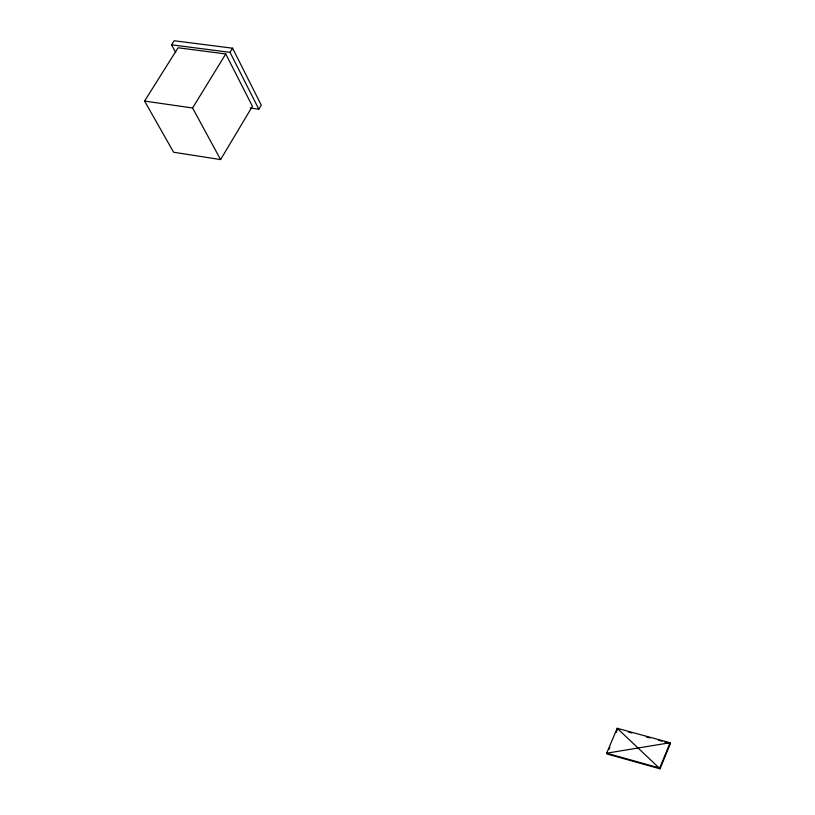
<?xml version="1.0" encoding="UTF-8"?>
<svg xmlns="http://www.w3.org/2000/svg" width="815" height="815" viewBox="0 0 815 815"><rect width="100%" height="100%" fill="white"/><g stroke="black" fill="none" stroke-linecap="round" stroke-linejoin="round"><path stroke-width="1.22" d="M660.048 768.81L670.419 743.525L670.083 742.73L617.2 728.294L606.635 753.203L607.012 753.987L660.048 768.81L617.2 728.294L617.576 729.079L616.13 732.481M608.937 749.454L609.895 747.192M250.154 107.988L258.844 109.22L261.279 105.145L232.581 48.197L174.135 40.75L171.568 44.825L175.704 52.547M220.59 159.577L252.436 106.307L225.765 53.943L178.067 47.779L144.581 101.07L173.615 152.242L220.59 159.577L192.584 107.988L144.581 101.07M192.584 107.988L225.765 53.943M258.844 109.22L230.044 52.343L232.581 48.197M171.568 44.825L230.044 52.343M628.385 732.033L631.992 733.021M646.397 736.954L650.003 737.942M658.408 740.234L662.014 741.222M664.419 741.874L670.419 743.525M670.083 742.73L659.702 768.036L606.635 753.203L670.083 742.73"/></g></svg>
